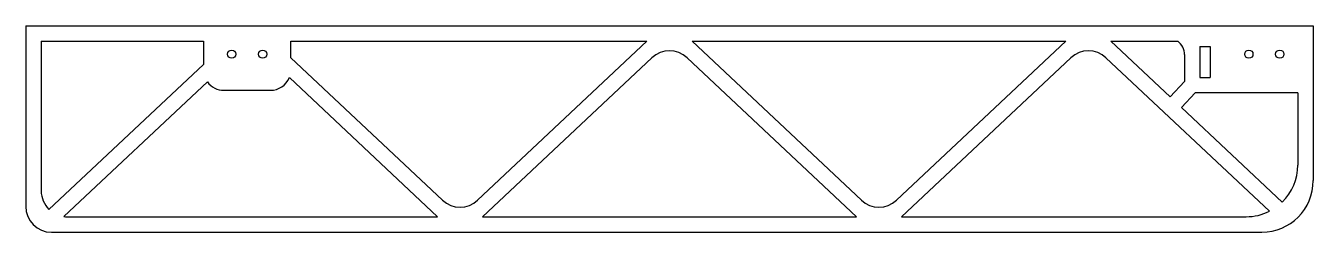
# Model space of a CAD drawing. Header units: millimetres. Extents: x -125 to 125, y -20 to 20.
import ezdxf

# ---------------------------------------------------------------- set-up
doc = ezdxf.new("R2010")
doc.units = ezdxf.units.MM

msp = doc.modelspace()

# ---------------------------------------------------------------- linework, layer by layer
at = {"color": 7, "linetype": 'Continuous', "lineweight": 25}
for p, q in [((-125, 20), (-125, -15)), ((-125, 20), (125, 20)), ((125, 20), (125, -10)), ((-122, 17), (-90.5, 17)), ((-122, 17), (-122, -12)), ((-90.5, 17), (-90.5, 12.52)), ((-73.5, 17), (-4.39, 17)), ((-73.5, 13.77), (-73.5, 17)), ((-37.25, -13.8), (-4.39, 17)), ((37.25, -13.8), (4.39, 17)), ((4.39, 17), (76.95, 17)), ((76.95, 17), (44.09, -13.8)), ((85.72, 17), (98.69, 17)), ((97.22, 6.22), (85.72, 17)), ((103, 16), (105, 16)), ((103, 16), (103, 10)), ((105, 16), (105, 10)), ((-120.49, -15.58), (-90.5, 12.52)), ((-73.5, 13.77), (-44.09, -13.8)), ((-36.28, -17), (-3.42, 13.8)), ((36.28, -17), (3.42, 13.8)), ((77.91, 13.8), (45.05, -17)), ((116.48, -15.94), (84.75, 13.8)), ((100, 14.41), (100, 9.19)), ((103, 10), (105, 10)), ((-117.58, -16.97), (-89.73, 9.13)), ((-86.5, 7.5), (-77.5, 7.5)), ((-73.81, 9.95), (-45.05, -17)), ((100, 9.19), (97.22, 6.22)), ((102.06, 7), (99.41, 4.17)), ((122, 7), (102.06, 7)), ((122, 7), (122, -7)), ((118.98, -14.17), (99.41, 4.17)), ((-117, -17), (-45.05, -17)), ((-36.28, -17), (36.28, -17)), ((45.05, -17), (112, -17)), ((-120, -20), (115, -20))]:
    msp.add_line(p, q, dxfattribs=at)
for centre in [(-85, 14.5), (-79, 14.5), (112.5, 14.5), (118.5, 14.5)]:
    msp.add_circle(centre, 0.8, dxfattribs=at)
for centre, radius, start, end in [((0, 10.15), 5, 46.8577, 133.1423), ((81.33, 10.15), 5, 46.8577, 133.1423), ((96.78, 14.41), 3.22, 0, 53.673), ((-86.5, 11.5), 4, 216.2489, 270), ((-77.5, 11.5), 4, 270, 337.2203), ((112, -7), 10, 314.23, 0), ((115, -10), 10, 270, 0), ((-117, -12), 5, 180, 225.77), ((-120, -15), 5, 180, 270), ((-40.67, -10.15), 5, 226.8577, 313.1423), ((40.67, -10.15), 5, 226.8577, 313.1423), ((-117, -12), 5, 263.3714, 270), ((112, -7), 10, 270, 296.6243)]:
    msp.add_arc(centre, radius, start, end, dxfattribs=at)

doc.saveas('drawing.dxf')
